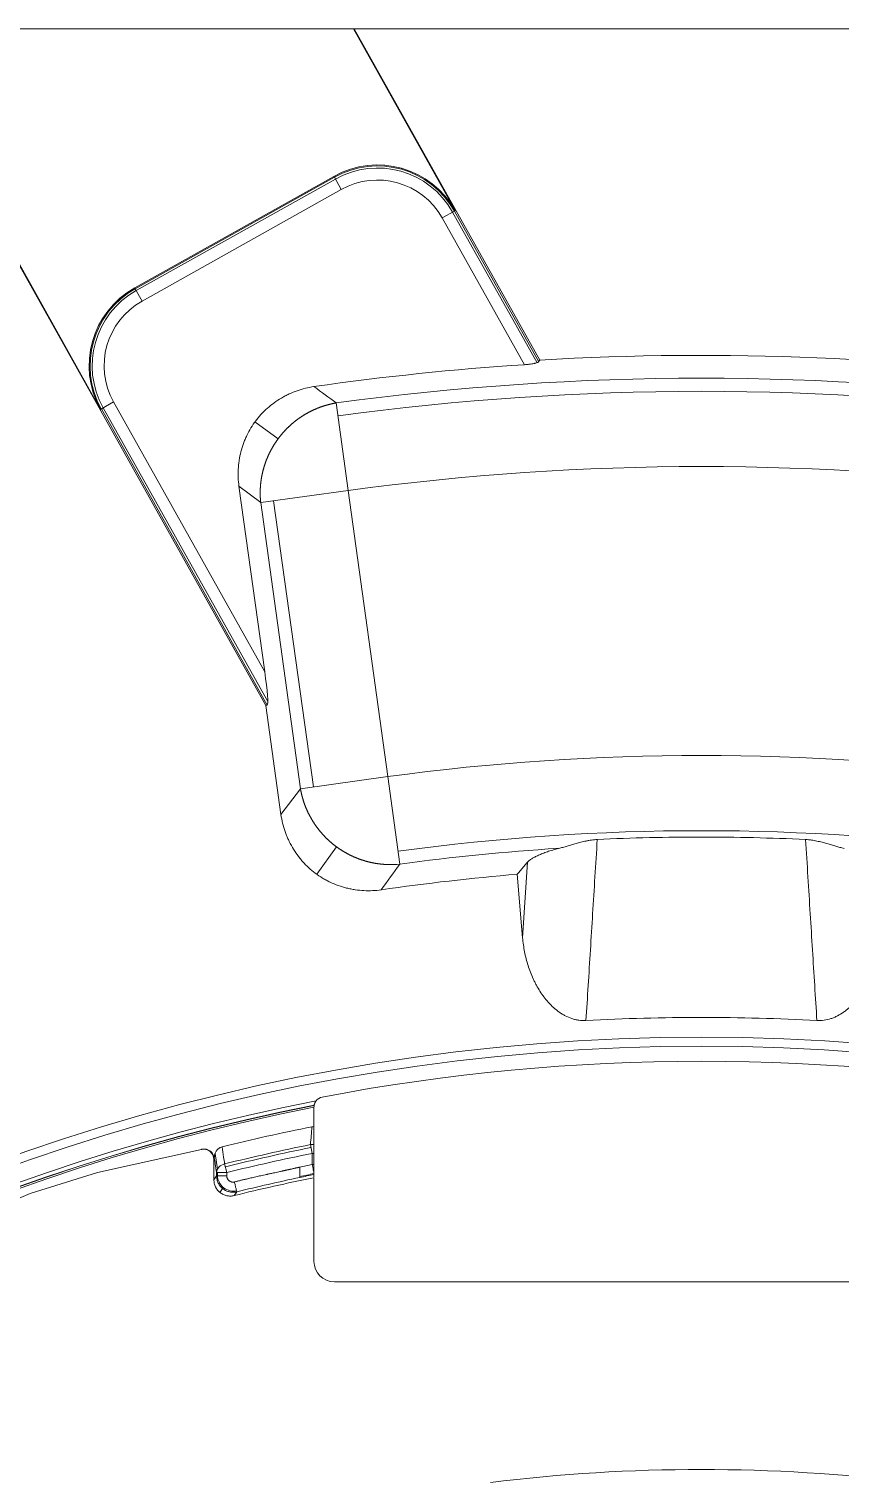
# Model space of a CAD drawing. Header units: millimetres. Extents: x 473 to 1051, y 289 to 609.
# Drawn here: x 600.4 to 640.2, y 538.2 to 609.2 of the extents above; entities that cross this region are included whole.
import ezdxf

# ---------------------------------------------------------------- set-up
doc = ezdxf.new("R2010")
doc.units = ezdxf.units.MM
doc.layers.add('core', color=7, linetype='Continuous', lineweight=20)

msp = doc.modelspace()

# ---------------------------------------------------------------- linework, layer by layer
at = {"layer": 'core', "lineweight": 18}
for p, q in [((612.054, 576.034), (593.462, 609.217)), ((616.356, 609.219), (593.491, 609.219)), ((593.491, 609.219), (603.944, 590.563)), ((616.386, 609.219), (616.356, 609.219)), ((621.346, 600.312), (616.356, 609.219)), ((616.386, 609.219), (703.347, 609.219)), ((616.386, 609.219), (625.487, 592.976)), ((605.622, 596.516), (615.393, 601.99)), ((612.002, 577.689), (610.736, 586.792)), ((612.054, 576.034), (612.125, 576.058)), ((612.054, 576.034), (612.797, 570.687)), ((624.65, 564.644), (624.889, 568.346)), ((624.65, 564.644), (624.391, 567.759)), ((614.417, 556.336), (614.417, 555.381)), ((614.417, 555.381), (614.417, 554.493)), ((608.891, 554.266), (603.789, 553.135)), ((608.891, 554.266), (608.914, 554.271)), ((614.417, 554.493), (614.417, 554.071)), ((614.417, 553.526), (614.417, 554.071)), ((609.507, 552.776), (609.505, 553.776)), ((609.528, 553.781), (609.528, 553.847)), ((614.417, 553.526), (614.417, 553.084)), ((603.789, 553.135), (600.501, 552.109)), ((614.417, 552.875), (614.417, 548.773)), ((600.501, 552.109), (591.41, 548.229)), ((615.417, 547.773), (651.427, 547.773))]:
    msp.add_line(p, q, dxfattribs=at)
at = {"layer": 'core', "lineweight": 13}
for p, q in [((618.717, 602.384), (618.704, 602.338)), ((615.416, 601.948), (605.645, 596.474)), ((605.695, 596.385), (615.466, 601.859)), ((615.393, 601.99), (615.416, 601.948)), ((615.416, 601.948), (615.753, 601.347)), ((615.753, 601.347), (605.982, 595.873)), ((620.703, 599.952), (621.304, 600.289)), ((625.356, 592.848), (621.215, 600.239)), ((621.304, 600.289), (621.346, 600.312)), ((625.445, 592.899), (621.304, 600.289)), ((624.736, 592.753), (620.703, 599.952)), ((605.645, 596.474), (605.622, 596.516)), ((605.982, 595.873), (605.645, 596.474)), ((603.596, 593.874), (603.55, 593.887)), ((603.944, 590.563), (603.986, 590.586)), ((603.986, 590.586), (604.587, 590.923)), ((603.986, 590.586), (612.125, 576.058)), ((604.075, 590.636), (612.148, 576.226)), ((604.587, 590.923), (612.002, 577.689)), ((616.095, 586.583), (615.511, 590.877)), ((611.519, 589.949), (612.657, 589.118)), ((611.803, 585.986), (610.736, 586.792)), ((611.803, 585.986), (616.095, 586.583)), ((613.754, 571.955), (611.803, 585.986)), ((612.438, 586.075), (614.389, 572.043)), ((616.095, 586.583), (618.046, 572.551)), ((618.046, 572.551), (613.754, 571.955)), ((618.628, 568.257), (618.046, 572.551)), ((612.797, 570.687), (613.754, 571.955)), ((614.551, 567.757), (615.524, 569.103)), ((609.681, 553.292), (609.564, 554.06)), ((614.242, 554.498), (614.327, 554.071)), ((614.327, 554.071), (614.327, 553.526)), ((614.327, 554.071), (614.417, 554.071)), ((609.505, 553.776), (609.528, 553.781)), ((610.139, 553.131), (610.034, 553.554)), ((614.417, 553.526), (614.328, 553.526)), ((609.638, 553.13), (610.139, 553.131)), ((609.638, 553.13), (609.638, 552.962)), ((610.139, 552.962), (609.638, 552.962)), ((609.678, 552.962), (609.678, 553.13)), ((610.139, 552.962), (610.139, 553.131)), ((609.797, 552.158), (609.93, 552.347))]:
    msp.add_line(p, q, dxfattribs=at)
at = {"layer": 'core', "lineweight": 18}
for centre, radius, start, end in [((617.53, 598.175), 4.374, 29.26055, 119.26055), ((607.759, 592.7), 4.374, 119.26055, 209.26055), ((633.422, 459.192), 134.019, 81.75723, 93.39458), ((633.422, 459.192), 133.843, 93.72086, 98.16521), ((633.422, 459.192), 110.392, 87.34748, 90), ((633.422, 459.192), 108.942, 94.75517, 98.29039), ((633.422, 459.219), 101.52, 86.80212, 93.19788), ((633.422, 459.219), 100.547, 306.63636, 233.36541), ((633.422, 459.219), 99.37, 79.2126, 100.7874), ((633.422, 459.219), 98.958, 101.0725, 224.85525), ((614.917, 556.342), 0.5, 100.78733, 143.36136), ((633.422, 459.219), 98.032, 101.23685, 103.87929), ((615.417, 548.773), 1, 180, 270)]:
    msp.add_arc(centre, radius, start, end, dxfattribs=at)
at = {"layer": 'core', "lineweight": 13}
for centre, radius, start, end in [((617.53, 598.175), 4.326, 29.26055, 119.26055), ((617.53, 598.175), 4.224, 29.26055, 119.26055), ((617.53, 598.175), 3.636, 29.26055, 119.26055), ((607.759, 592.7), 4.326, 119.26055, 209.26055), ((607.759, 592.7), 4.224, 119.26055, 209.26055), ((607.759, 592.7), 3.636, 119.26055, 209.26055), ((633.422, 459.192), 132.897, 82.25446, 97.74554), ((633.422, 459.192), 132.256, 82.25446, 97.74554), ((633.422, 459.192), 128.564, 82.25446, 97.74554), ((633.422, 459.192), 114.397, 82.27533, 97.72467), ((633.422, 459.192), 110.705, 82.27533, 97.72467), ((633.422, 459.192), 110.064, 93.66069, 97.72467), ((633.422, 459.219), 100.107, 306.80958, 233.19042), ((633.422, 459.219), 99.239, 100.9827, 225.04545), ((633.422, 459.219), 99.048, 101.05803, 224.91574), ((633.422, 459.219), 99.038, 101.0601, 224.90418), ((633.422, 459.219), 97.19, 101.38213, 103.9244), ((633.422, 459.219), 97.045, 101.38213, 103.9244), ((633.422, 459.219), 96.754, 101.38213, 103.9244)]:
    msp.add_arc(centre, radius, start, end, dxfattribs=at)
at = {"layer": 'core', "lineweight": 18}
for centre, major_axis, ratio, start_param, end_param in [((611.836, 577.985), (-0.288, 1.927), 0.062492, 3.152704, 4.548968), ((614.391, 554.793), (0.051, 0.586), 0.856907, 0.049397, 0.244091), ((609, 553.775), (0.502, 0.05), 0.996104, 6.184875, 7.9724), ((609.023, 553.78), (-0.493, -0.109), 0.99601, 2.924864, 4.712389), ((633.42, 459.221), (95.573, 0), 0.999945, 1.771194, 1.812974)]:
    msp.add_ellipse(centre, major_axis=major_axis, ratio=ratio, start_param=start_param, end_param=end_param, dxfattribs=at)
at = {"layer": 'core', "lineweight": 13}
for centre, major_axis, ratio, start_param, end_param in [((610.139, 553.131), (-0.497, -0.076), 0.865126, 4.791162, 6.108528), ((633.42, 459.315), (-0.587, 96.124), 0.999945, 0.193855, 0.200314), ((633.42, 459.32), (-0.584, 95.663), 0.999945, 0.19388, 0.201302)]:
    msp.add_ellipse(centre, major_axis=major_axis, ratio=ratio, start_param=start_param, end_param=end_param, dxfattribs=at)
at = {"layer": 'core', "lineweight": 18}
for points, degree, knots in [([(625.445, 592.899), (625.44, 592.891), (625.432, 592.884), (625.413, 592.872), (625.406, 592.868), (625.394, 592.862), (625.389, 592.861), (625.38, 592.857), (625.375, 592.855), (625.349, 592.845), (625.325, 592.838), (625.291, 592.829), (625.284, 592.827), (625.27, 592.823), (625.262, 592.822), (625.239, 592.816), (625.224, 592.813), (625.174, 592.803), (625.139, 592.797), (625.064, 592.786), (625.026, 592.78), (624.966, 592.773), (624.946, 592.771), (624.905, 592.767), (624.884, 592.764), (624.821, 592.759), (624.779, 592.755), (624.736, 592.753)], 3, [0, 0, 0, 0, 0.125, 0.125, 0.1875, 0.1875, 0.21875, 0.21875, 0.25, 0.25, 0.375, 0.375, 0.40625, 0.40625, 0.4375, 0.4375, 0.5, 0.5, 0.625, 0.625, 0.75, 0.75, 0.8125, 0.8125, 0.875, 0.875, 1, 1, 1, 1]), ([(614.413, 591.678), (614.271, 591.657), (614.132, 591.63), (613.858, 591.562), (613.589, 591.482), (613.327, 591.375), (613.134, 591.286), (613.071, 591.255), (612.944, 591.189), (612.882, 591.154), (612.698, 591.047), (612.462, 590.893), (612.242, 590.717), (612.03, 590.531), (611.928, 590.432), (611.782, 590.276), (611.735, 590.222), (611.644, 590.114), (611.6, 590.058), (611.473, 589.889), (611.316, 589.656), (611.183, 589.408), (611.091, 589.216), (611.063, 589.151), (611.008, 589.019), (610.982, 588.953), (610.91, 588.753), (610.869, 588.618), (610.799, 588.344), (610.771, 588.206), (610.738, 587.997), (610.729, 587.926), (610.718, 587.821), (610.714, 587.785), (610.708, 587.714), (610.706, 587.678), (610.695, 587.501), (610.692, 587.217), (610.717, 586.934), (610.736, 586.792)], 3, [0, 0, 0, 0, 0.0625, 0.0625, 0.125, 0.1875, 0.1875, 0.21875, 0.21875, 0.25, 0.25, 0.3125, 0.375, 0.375, 0.4375, 0.4375, 0.46875, 0.46875, 0.5, 0.5, 0.5625, 0.625, 0.625, 0.65625, 0.65625, 0.6875, 0.6875, 0.75, 0.75, 0.8125, 0.8125, 0.84375, 0.84375, 0.859375, 0.859375, 0.875, 0.875, 0.9375, 1, 1, 1, 1]), ([(617.714, 566.995), (617.571, 566.975), (617.429, 566.962), (617.145, 566.949), (616.862, 566.951), (616.579, 566.979), (616.367, 567.011), (616.297, 567.023), (616.156, 567.051), (616.086, 567.067), (615.878, 567.119), (615.606, 567.201), (615.344, 567.308), (615.151, 567.399), (615.087, 567.43), (614.993, 567.481), (614.961, 567.498), (614.899, 567.533), (614.868, 567.551), (614.714, 567.643), (614.477, 567.802), (614.151, 568.075), (613.953, 568.278), (613.835, 568.412), (613.811, 568.439), (613.765, 568.494), (613.742, 568.522), (613.675, 568.606), (613.632, 568.663), (613.507, 568.837), (613.352, 569.075), (613.221, 569.327), (613.131, 569.521), (613.102, 569.586), (613.049, 569.719), (613.023, 569.786), (612.952, 569.989), (612.871, 570.263), (612.817, 570.544), (612.797, 570.687)], 3, [0, 0, 0, 0, 0.0625, 0.0625, 0.125, 0.1875, 0.1875, 0.21875, 0.21875, 0.25, 0.25, 0.3125, 0.375, 0.375, 0.40625, 0.40625, 0.421875, 0.421875, 0.4375, 0.4375, 0.5, 0.5625, 0.625, 0.625, 0.640625, 0.640625, 0.65625, 0.65625, 0.6875, 0.6875, 0.75, 0.8125, 0.8125, 0.84375, 0.84375, 0.875, 0.875, 0.9375, 1, 1, 1, 1]), ([(626.429, 569.028), (626.322, 569.002), (626.223, 568.975), (626.035, 568.92), (625.947, 568.893), (625.78, 568.837), (625.702, 568.808), (625.555, 568.751), (625.486, 568.722), (625.358, 568.664), (625.299, 568.635), (625.191, 568.577), (625.142, 568.548), (625.053, 568.49), (624.974, 568.432), (624.914, 568.375), (624.889, 568.346)], 3, [0, 0, 0, 0, 0.125, 0.125, 0.25, 0.25, 0.375, 0.375, 0.5, 0.5, 0.625, 0.625, 0.75, 0.75, 0.875, 1, 1, 1, 1]), ([(628.313, 569.466), (628.217, 569.461), (628.124, 569.451), (627.987, 569.432), (627.942, 569.424), (627.875, 569.412), (627.853, 569.408), (627.808, 569.399), (627.786, 569.394), (627.677, 569.371), (627.594, 569.35), (627.431, 569.308), (627.353, 569.286), (627.199, 569.242), (627.124, 569.22), (626.977, 569.177), (626.905, 569.156), (626.764, 569.116), (626.695, 569.097), (626.56, 569.061), (626.494, 569.044), (626.429, 569.028)], 3, [0, 0, 0, 0, 0.125, 0.125, 0.1875, 0.1875, 0.21875, 0.21875, 0.25, 0.25, 0.375, 0.375, 0.5, 0.5, 0.625, 0.625, 0.75, 0.75, 0.875, 0.875, 1, 1, 1, 1]), ([(628.313, 569.466), (628.275, 568.854), (628.199, 567.64), (628.087, 565.834), (627.976, 564.057), (627.867, 562.309), (627.795, 561.154), (627.759, 560.581)], 3, [0, 0, 0, 0, 0.20665, 0.409975, 0.609975, 0.80665, 1, 1, 1, 1]), ([(639.085, 560.581), (639.05, 561.154), (638.978, 562.309), (638.869, 564.057), (638.758, 565.834), (638.645, 567.64), (638.569, 568.854), (638.531, 569.466)], 3, [0, 0, 0, 0, 0.19335, 0.390025, 0.590025, 0.79335, 1, 1, 1, 1]), ([(640.416, 569.028), (640.35, 569.044), (640.284, 569.061), (640.15, 569.097), (640.081, 569.116), (639.942, 569.155), (639.87, 569.176), (639.725, 569.219), (639.65, 569.24), (639.497, 569.284), (639.418, 569.306), (639.296, 569.338), (639.254, 569.349), (639.17, 569.369), (639.127, 569.379), (638.997, 569.407), (638.908, 569.424), (638.792, 569.441), (638.768, 569.444), (638.721, 569.45), (638.651, 569.458), (638.579, 569.463), (638.531, 569.466)], 3, [0, 0, 0, 0, 0.125, 0.125, 0.25, 0.25, 0.375, 0.375, 0.5, 0.5, 0.625, 0.625, 0.6875, 0.6875, 0.75, 0.75, 0.875, 0.875, 0.90625, 0.90625, 0.9375, 1, 1, 1, 1]), ([(624.65, 564.644), (624.67, 564.411), (624.703, 564.181), (624.792, 563.728), (624.849, 563.505), (624.953, 563.175), (624.991, 563.065), (625.074, 562.849), (625.119, 562.742), (625.18, 562.609), (625.192, 562.582), (625.218, 562.529), (625.256, 562.45), (625.296, 562.373), (625.38, 562.219), (625.438, 562.119), (625.563, 561.923), (625.63, 561.828), (625.735, 561.689), (625.771, 561.643), (625.827, 561.576), (625.846, 561.553), (625.884, 561.509), (625.904, 561.487), (626.002, 561.378), (626.085, 561.296), (626.258, 561.14), (626.349, 561.067), (626.492, 560.966), (626.54, 560.934), (626.616, 560.888), (626.641, 560.873), (626.692, 560.844), (626.718, 560.83), (626.848, 560.763), (626.955, 560.717), (627.121, 560.662), (627.177, 560.645), (627.263, 560.625), (627.292, 560.619), (627.35, 560.607), (627.379, 560.603), (627.524, 560.582), (627.641, 560.576), (627.759, 560.581)], 3, [0, 0, 0, 0, 0.125, 0.125, 0.25, 0.25, 0.3125, 0.3125, 0.375, 0.375, 0.390625, 0.390625, 0.40625, 0.4375, 0.4375, 0.5, 0.5, 0.5625, 0.5625, 0.59375, 0.59375, 0.609375, 0.609375, 0.625, 0.625, 0.6875, 0.6875, 0.75, 0.75, 0.78125, 0.78125, 0.796875, 0.796875, 0.8125, 0.8125, 0.875, 0.875, 0.90625, 0.90625, 0.921875, 0.921875, 0.9375, 0.9375, 1, 1, 1, 1]), ([(639.085, 560.581), (639.203, 560.576), (639.32, 560.582), (639.549, 560.614), (639.662, 560.641), (639.802, 560.688), (639.83, 560.697), (639.885, 560.718), (639.966, 560.751), (640.045, 560.788), (640.201, 560.869), (640.3, 560.93), (640.42, 561.014), (640.444, 561.031), (640.491, 561.067), (640.56, 561.121), (640.627, 561.177), (640.757, 561.294), (640.839, 561.376), (640.995, 561.547), (641.069, 561.637), (641.158, 561.753), (641.175, 561.776), (641.21, 561.824), (641.227, 561.847), (641.277, 561.919), (641.309, 561.968), (641.404, 562.115), (641.462, 562.215), (641.573, 562.418), (641.624, 562.522), (641.769, 562.837), (641.852, 563.053), (641.941, 563.331), (641.958, 563.387), (641.99, 563.5), (642.005, 563.556), (642.048, 563.725), (642.074, 563.839), (642.141, 564.181), (642.174, 564.411), (642.194, 564.644)], 3, [0, 0, 0, 0, 0.0625, 0.0625, 0.125, 0.125, 0.140625, 0.140625, 0.15625, 0.1875, 0.1875, 0.25, 0.25, 0.265625, 0.265625, 0.28125, 0.3125, 0.3125, 0.375, 0.375, 0.4375, 0.4375, 0.453125, 0.453125, 0.46875, 0.46875, 0.5, 0.5, 0.5625, 0.5625, 0.625, 0.625, 0.75, 0.75, 0.78125, 0.78125, 0.8125, 0.8125, 0.875, 0.875, 1, 1, 1, 1]), ([(614.423, 556.418), (614.423, 556.419), (614.423, 556.421), (614.424, 556.427), (614.425, 556.429), (614.426, 556.435), (614.427, 556.441), (614.428, 556.448), (614.43, 556.457), (614.431, 556.461), (614.435, 556.475), (614.438, 556.485), (614.443, 556.502), (614.445, 556.508), (614.45, 556.519), (614.454, 556.531), (614.459, 556.544), (614.465, 556.556), (614.468, 556.562), (614.477, 556.581), (614.484, 556.593), (614.499, 556.617), (614.507, 556.629), (614.516, 556.641)], 3, [0, 0, 0, 0, 0.125, 0.125, 0.1875, 0.1875, 0.25, 0.3125, 0.3125, 0.375, 0.375, 0.5, 0.5, 0.5625, 0.5625, 0.625, 0.6875, 0.6875, 0.75, 0.75, 0.875, 0.875, 1, 1, 1, 1]), ([(609.528, 553.847), (609.528, 553.877), (609.53, 553.907), (609.538, 553.965), (609.544, 553.994), (609.556, 554.037), (609.561, 554.051), (609.571, 554.079), (609.576, 554.093), (609.595, 554.134), (609.609, 554.159), (609.633, 554.196), (609.642, 554.208), (609.66, 554.232), (609.67, 554.243), (609.7, 554.276), (609.722, 554.296), (609.758, 554.322), (609.77, 554.33), (609.795, 554.346), (609.808, 554.353), (609.849, 554.372), (609.877, 554.382), (609.906, 554.39)], 3, [0, 0, 0, 0, 0.125, 0.125, 0.25, 0.25, 0.3125, 0.3125, 0.375, 0.375, 0.5, 0.5, 0.5625, 0.5625, 0.625, 0.625, 0.75, 0.75, 0.8125, 0.8125, 0.875, 0.875, 1, 1, 1, 1]), ([(610.511, 552.671), (611.161, 552.831), (612.071, 553.031), (612.131, 553.044), (612.852, 553.202), (613.077, 553.251), (613.243, 553.288), (613.571, 553.361), (613.634, 553.374)], 2, [0, 0, 0, 0.5, 0.5, 0.75, 0.75, 0.875, 0.875, 1, 1, 1]), ([(613.72, 553.397), (613.718, 553.397), (613.714, 553.396), (613.706, 553.394), (613.698, 553.392), (613.688, 553.389), (613.676, 553.386), (613.664, 553.382), (613.653, 553.379), (613.643, 553.376), (613.637, 553.375), (613.634, 553.374)], 3, [0, 0, 0, 0, 0.07271, 0.159037, 0.259013, 0.372662, 0.499997, 0.656763, 0.792325, 0.906718, 1, 1, 1, 1]), ([(610.5, 551.999), (610.441, 551.985), (610.381, 551.977), (610.291, 551.975), (610.261, 551.976), (610.2, 551.982), (610.17, 551.987), (610.081, 552.006), (610.024, 552.025), (609.913, 552.076), (609.862, 552.108), (609.79, 552.163), (609.768, 552.183), (609.724, 552.226), (609.683, 552.271), (609.648, 552.32), (609.624, 552.358), (609.616, 552.371), (609.601, 552.398), (609.594, 552.411), (609.561, 552.48), (609.541, 552.537), (609.524, 552.61), (609.521, 552.625), (609.516, 552.655), (609.514, 552.67), (609.508, 552.715), (609.507, 552.746), (609.507, 552.776)], 3, [0, 0, 0, 0, 0.125, 0.125, 0.1875, 0.1875, 0.25, 0.25, 0.375, 0.375, 0.5, 0.5, 0.5625, 0.5625, 0.625, 0.6875, 0.6875, 0.71875, 0.71875, 0.75, 0.75, 0.875, 0.875, 0.90625, 0.90625, 0.9375, 0.9375, 1, 1, 1, 1])]:
    msp.add_open_spline(points, degree=degree, knots=knots, dxfattribs=at)
for points in [[(625.445, 592.899), (625.459, 592.925), (625.473, 592.95), (625.487, 592.976)], [(628.313, 569.466), (630.015, 569.545), (631.718, 569.584), (633.422, 569.584)], [(624.391, 567.759), (624.446, 567.824), (624.557, 567.955), (624.723, 568.151), (624.834, 568.281), (624.889, 568.346)], [(614.417, 556.342), (614.417, 556.367), (614.419, 556.392), (614.423, 556.418)], [(614.417, 556.336), (614.417, 556.338), (614.417, 556.34), (614.417, 556.342)], [(614.417, 553.083), (614.417, 553.069), (614.417, 553.047), (614.417, 553.035), (614.417, 553.032)], [(614.417, 553.032), (614.417, 552.99), (614.417, 552.948), (614.417, 552.906)], [(623.073, 537.932), (629.938, 538.775), (636.906, 538.775), (643.772, 537.932)]]:
    msp.add_open_spline(points, degree=3, dxfattribs=at)
at = {"layer": 'core', "lineweight": 13}
for points in [[(614.413, 591.678), (614.781, 591.412), (615.147, 591.145), (615.511, 590.877)], [(618.628, 568.257), (618.319, 567.838), (618.015, 567.417), (617.714, 566.996)], [(618.046, 568.235), (618.24, 568.229), (618.434, 568.237), (618.628, 568.257)], [(609.507, 552.776), (609.55, 552.838), (609.594, 552.9), (609.638, 552.962)], [(613.721, 552.888), (612.687, 552.671), (611.657, 552.436), (610.631, 552.184)], [(613.721, 552.888), (613.953, 552.937), (614.185, 552.985), (614.417, 553.032)], [(610.63, 552.184), (610.587, 552.122), (610.544, 552.061), (610.5, 551.999)]]:
    msp.add_open_spline(points, degree=3, dxfattribs=at)
for points, knots in [([(615.511, 590.877), (615.5, 590.875), (615.477, 590.871), (615.444, 590.865), (615.41, 590.859), (615.377, 590.852), (615.344, 590.845), (615.31, 590.838), (615.277, 590.831), (615.244, 590.823), (615.211, 590.816), (615.178, 590.807), (615.145, 590.799), (615.112, 590.791), (615.079, 590.782), (615.046, 590.773), (615.013, 590.763), (614.981, 590.754), (614.948, 590.744), (614.916, 590.734), (614.883, 590.724), (614.851, 590.713), (614.819, 590.702), (614.787, 590.691), (614.755, 590.68), (614.723, 590.668), (614.691, 590.657), (614.659, 590.644), (614.628, 590.632), (614.596, 590.62), (614.565, 590.607), (614.534, 590.594), (614.502, 590.581), (614.471, 590.567), (614.44, 590.554), (614.409, 590.54), (614.379, 590.526), (614.348, 590.511), (614.318, 590.497), (614.287, 590.482), (614.257, 590.467), (614.227, 590.451), (614.197, 590.436), (614.167, 590.42), (614.137, 590.404), (614.107, 590.388), (614.078, 590.372), (614.048, 590.355), (614.019, 590.338), (613.99, 590.321), (613.961, 590.304), (613.932, 590.286), (613.903, 590.269), (613.875, 590.251), (613.846, 590.233), (613.818, 590.214), (613.79, 590.196), (613.762, 590.177), (613.734, 590.158), (613.706, 590.139), (613.678, 590.12), (613.651, 590.1), (613.624, 590.08), (613.597, 590.06), (613.57, 590.04), (613.543, 590.02), (613.516, 589.999), (613.49, 589.978), (613.463, 589.957), (613.437, 589.936), (613.411, 589.915), (613.385, 589.893), (613.359, 589.872), (613.334, 589.85), (613.309, 589.827), (613.283, 589.805), (613.258, 589.783), (613.233, 589.76), (613.209, 589.737), (613.184, 589.714), (613.16, 589.691), (613.136, 589.668), (613.112, 589.644), (613.088, 589.62), (613.064, 589.596), (613.041, 589.572), (613.018, 589.548), (612.994, 589.523), (612.972, 589.499), (612.949, 589.474), (612.926, 589.449), (612.904, 589.424), (612.882, 589.399), (612.86, 589.373), (612.838, 589.348), (612.817, 589.322), (612.795, 589.296), (612.774, 589.27), (612.753, 589.244), (612.732, 589.217), (612.712, 589.191), (612.691, 589.164), (612.671, 589.137), (612.651, 589.11), (612.631, 589.083), (612.611, 589.056), (612.592, 589.028), (612.573, 589), (612.554, 588.973), (612.535, 588.945), (612.517, 588.917), (612.498, 588.889), (612.48, 588.86), (612.462, 588.832), (612.444, 588.803), (612.427, 588.775), (612.41, 588.746), (612.392, 588.717), (612.376, 588.688), (612.359, 588.659), (612.342, 588.629), (612.326, 588.6), (612.31, 588.57), (612.294, 588.541), (612.279, 588.511), (612.263, 588.481), (612.248, 588.451), (612.233, 588.421), (612.219, 588.39), (612.204, 588.36), (612.19, 588.329), (612.176, 588.299), (612.162, 588.268), (612.149, 588.237), (612.135, 588.206), (612.122, 588.175), (612.11, 588.144), (612.097, 588.113), (612.085, 588.082), (612.072, 588.05), (612.06, 588.019), (612.049, 587.987), (612.037, 587.955), (612.026, 587.923), (612.015, 587.892), (612.004, 587.86), (611.994, 587.828), (611.984, 587.795), (611.974, 587.763), (611.964, 587.731), (611.954, 587.699), (611.945, 587.666), (611.936, 587.634), (611.927, 587.601), (611.919, 587.568), (611.91, 587.536), (611.902, 587.503), (611.895, 587.47), (611.887, 587.437), (611.88, 587.404), (611.873, 587.371), (611.866, 587.338), (611.859, 587.305), (611.853, 587.271), (611.847, 587.238), (611.841, 587.205), (611.835, 587.171), (611.83, 587.138), (611.825, 587.104), (611.82, 587.071), (611.816, 587.037), (611.811, 587.004), (611.807, 586.97), (611.804, 586.936), (611.8, 586.903), (611.797, 586.869), (611.794, 586.835), (611.791, 586.801), (611.788, 586.768), (611.786, 586.734), (611.784, 586.7), (611.783, 586.666), (611.781, 586.632), (611.78, 586.598), (611.779, 586.564), (611.778, 586.53), (611.778, 586.496), (611.778, 586.462), (611.778, 586.428), (611.778, 586.394), (611.779, 586.36), (611.78, 586.326), (611.781, 586.292), (611.782, 586.258), (611.784, 586.224), (611.786, 586.19), (611.788, 586.156), (611.791, 586.122), (611.793, 586.088), (611.796, 586.054), (611.8, 586.02), (611.802, 585.998), (611.803, 585.986)], [0, 0, 0, 0, 0.005095, 0.010187, 0.015276, 0.020363, 0.025447, 0.030529, 0.035608, 0.040684, 0.045758, 0.05083, 0.055899, 0.060965, 0.066029, 0.071091, 0.07615, 0.081207, 0.086261, 0.091313, 0.096363, 0.10141, 0.106455, 0.111498, 0.116539, 0.121577, 0.126613, 0.131647, 0.136679, 0.141709, 0.146736, 0.151762, 0.156785, 0.161807, 0.166826, 0.171844, 0.176859, 0.181873, 0.186884, 0.191894, 0.196902, 0.201908, 0.206912, 0.211915, 0.216915, 0.221914, 0.226912, 0.231907, 0.236901, 0.241894, 0.246885, 0.251874, 0.256862, 0.261848, 0.266833, 0.271816, 0.276798, 0.281778, 0.286757, 0.291735, 0.296712, 0.301687, 0.306661, 0.311634, 0.316605, 0.321576, 0.326545, 0.331513, 0.33648, 0.341446, 0.346412, 0.351376, 0.356339, 0.361301, 0.366262, 0.371223, 0.376183, 0.381142, 0.3861, 0.391057, 0.396014, 0.40097, 0.405926, 0.41088, 0.415835, 0.420788, 0.425742, 0.430694, 0.435647, 0.440598, 0.44555, 0.450501, 0.455452, 0.460402, 0.465353, 0.470303, 0.475253, 0.480202, 0.485152, 0.490101, 0.495051, 0.5, 0.50495, 0.509899, 0.514849, 0.519798, 0.524748, 0.529698, 0.534648, 0.539598, 0.544549, 0.549499, 0.55445, 0.559402, 0.564354, 0.569306, 0.574259, 0.579212, 0.584166, 0.58912, 0.594075, 0.59903, 0.603986, 0.608943, 0.613901, 0.618859, 0.623818, 0.628777, 0.633738, 0.638699, 0.643662, 0.648625, 0.653589, 0.658554, 0.66352, 0.668487, 0.673455, 0.678425, 0.683395, 0.688367, 0.693339, 0.698313, 0.703289, 0.708265, 0.713243, 0.718222, 0.723203, 0.728184, 0.733168, 0.738152, 0.743139, 0.748126, 0.753116, 0.758106, 0.763099, 0.768093, 0.773088, 0.778086, 0.783085, 0.788086, 0.793088, 0.798092, 0.803098, 0.808106, 0.813116, 0.818128, 0.823141, 0.828157, 0.833174, 0.838194, 0.843215, 0.848238, 0.853264, 0.858292, 0.863321, 0.868353, 0.873387, 0.878423, 0.883462, 0.888502, 0.893545, 0.89859, 0.903637, 0.908687, 0.913739, 0.918794, 0.92385, 0.928909, 0.933971, 0.939035, 0.944101, 0.94917, 0.954242, 0.959316, 0.964392, 0.969471, 0.974553, 0.979637, 0.984724, 0.989813, 0.994905, 1, 1, 1, 1]), ([(613.754, 571.955), (613.756, 571.943), (613.76, 571.921), (613.766, 571.887), (613.772, 571.854), (613.779, 571.82), (613.786, 571.787), (613.793, 571.754), (613.8, 571.72), (613.808, 571.687), (613.816, 571.654), (613.824, 571.621), (613.832, 571.588), (613.841, 571.555), (613.85, 571.522), (613.859, 571.489), (613.868, 571.457), (613.878, 571.424), (613.888, 571.392), (613.898, 571.359), (613.909, 571.327), (613.919, 571.295), (613.93, 571.263), (613.941, 571.23), (613.953, 571.199), (613.964, 571.167), (613.976, 571.135), (613.988, 571.103), (614.001, 571.072), (614.013, 571.04), (614.026, 571.009), (614.039, 570.978), (614.052, 570.947), (614.066, 570.916), (614.08, 570.885), (614.094, 570.854), (614.108, 570.824), (614.122, 570.793), (614.137, 570.763), (614.152, 570.732), (614.167, 570.702), (614.182, 570.672), (614.198, 570.642), (614.213, 570.613), (614.229, 570.583), (614.246, 570.553), (614.262, 570.524), (614.279, 570.495), (614.295, 570.466), (614.312, 570.437), (614.33, 570.408), (614.347, 570.379), (614.365, 570.351), (614.383, 570.322), (614.401, 570.294), (614.419, 570.266), (614.438, 570.238), (614.456, 570.21), (614.475, 570.182), (614.495, 570.155), (614.514, 570.127), (614.533, 570.1), (614.553, 570.073), (614.573, 570.046), (614.593, 570.019), (614.613, 569.993), (614.634, 569.966), (614.655, 569.94), (614.675, 569.914), (614.697, 569.888), (614.718, 569.862), (614.739, 569.836), (614.761, 569.811), (614.783, 569.786), (614.805, 569.761), (614.827, 569.736), (614.849, 569.711), (614.872, 569.686), (614.894, 569.662), (614.917, 569.637), (614.94, 569.613), (614.963, 569.589), (614.987, 569.566), (615.01, 569.542), (615.034, 569.519), (615.058, 569.495), (615.082, 569.472), (615.106, 569.45), (615.131, 569.427), (615.155, 569.404), (615.18, 569.382), (615.205, 569.36), (615.23, 569.338), (615.255, 569.316), (615.28, 569.295), (615.306, 569.273), (615.332, 569.252), (615.357, 569.231), (615.383, 569.211), (615.409, 569.19), (615.436, 569.17), (615.462, 569.149), (615.489, 569.129), (615.515, 569.11), (615.542, 569.09), (615.569, 569.071), (615.596, 569.051), (615.623, 569.033), (615.651, 569.014), (615.678, 568.995), (615.706, 568.977), (615.734, 568.959), (615.762, 568.941), (615.79, 568.923), (615.818, 568.905), (615.846, 568.888), (615.874, 568.871), (615.903, 568.854), (615.932, 568.837), (615.96, 568.821), (615.989, 568.804), (616.018, 568.788), (616.047, 568.773), (616.077, 568.757), (616.106, 568.741), (616.135, 568.726), (616.165, 568.711), (616.195, 568.696), (616.224, 568.682), (616.254, 568.668), (616.284, 568.654), (616.314, 568.64), (616.345, 568.626), (616.375, 568.613), (616.405, 568.599), (616.436, 568.586), (616.466, 568.574), (616.497, 568.561), (616.528, 568.549), (616.559, 568.537), (616.589, 568.525), (616.62, 568.513), (616.652, 568.502), (616.683, 568.49), (616.714, 568.48), (616.745, 568.469), (616.777, 568.458), (616.808, 568.448), (616.84, 568.438), (616.871, 568.428), (616.903, 568.419), (616.935, 568.409), (616.967, 568.4), (616.999, 568.391), (617.031, 568.383), (617.063, 568.374), (617.095, 568.366), (617.127, 568.358), (617.159, 568.351), (617.192, 568.343), (617.224, 568.336), (617.256, 568.329), (617.289, 568.322), (617.321, 568.316), (617.354, 568.31), (617.386, 568.304), (617.419, 568.298), (617.452, 568.292), (617.485, 568.287), (617.517, 568.282), (617.55, 568.277), (617.583, 568.273), (617.616, 568.269), (617.649, 568.265), (617.682, 568.261), (617.715, 568.257), (617.748, 568.254), (617.781, 568.251), (617.814, 568.248), (617.847, 568.245), (617.88, 568.243), (617.913, 568.241), (617.946, 568.239), (617.979, 568.238), (618.012, 568.236), (618.035, 568.236), (618.046, 568.235)], [0, 0, 0, 0, 0.005614, 0.011225, 0.016832, 0.022436, 0.028036, 0.033633, 0.039225, 0.044815, 0.050401, 0.055983, 0.061562, 0.067137, 0.072709, 0.078278, 0.083843, 0.089405, 0.094964, 0.100519, 0.106071, 0.11162, 0.117165, 0.122707, 0.128247, 0.133782, 0.139315, 0.144845, 0.150371, 0.155895, 0.161415, 0.166933, 0.172447, 0.177958, 0.183467, 0.188973, 0.194475, 0.199975, 0.205472, 0.210966, 0.216458, 0.221946, 0.227432, 0.232916, 0.238396, 0.243874, 0.24935, 0.254823, 0.260293, 0.265761, 0.271226, 0.276689, 0.282149, 0.287607, 0.293063, 0.298516, 0.303967, 0.309416, 0.314862, 0.320307, 0.325749, 0.331189, 0.336627, 0.342062, 0.347496, 0.352928, 0.358358, 0.363785, 0.369211, 0.374635, 0.380057, 0.385478, 0.390896, 0.396313, 0.401728, 0.407141, 0.412553, 0.417963, 0.423372, 0.428778, 0.434184, 0.439588, 0.44499, 0.450391, 0.455791, 0.461189, 0.466586, 0.471982, 0.477376, 0.48277, 0.488162, 0.493552, 0.498942, 0.504331, 0.509719, 0.515105, 0.520491, 0.525876, 0.53126, 0.536643, 0.542025, 0.547406, 0.552787, 0.558166, 0.563545, 0.568924, 0.574302, 0.579679, 0.585056, 0.590432, 0.595808, 0.601183, 0.606558, 0.611932, 0.617306, 0.62268, 0.628053, 0.633426, 0.638799, 0.644172, 0.649545, 0.654917, 0.66029, 0.665662, 0.671034, 0.676407, 0.681779, 0.687152, 0.692525, 0.697897, 0.70327, 0.708644, 0.714017, 0.719391, 0.724765, 0.730139, 0.735514, 0.74089, 0.746265, 0.751642, 0.757018, 0.762396, 0.767773, 0.773152, 0.778531, 0.783911, 0.789291, 0.794672, 0.800054, 0.805437, 0.810821, 0.816205, 0.821591, 0.826977, 0.832364, 0.837753, 0.843142, 0.848532, 0.853924, 0.859316, 0.86471, 0.870105, 0.875501, 0.880898, 0.886296, 0.891696, 0.897097, 0.902499, 0.907903, 0.913308, 0.918715, 0.924123, 0.929532, 0.934943, 0.940355, 0.945769, 0.951185, 0.956602, 0.962021, 0.967441, 0.972863, 0.978287, 0.983713, 0.98914, 0.994569, 1, 1, 1, 1]), ([(614.242, 554.498), (614.254, 554.644), (614.28, 554.935), (614.306, 555.226), (614.319, 555.372)], [0, 0, 0, 0, 0.498952, 1, 1, 1, 1]), ([(609.906, 554.39), (609.932, 554.223), (609.957, 554.057), (610, 553.778), (610.017, 553.666), (610.034, 553.554)], [0, 0, 0, 0, 0.596637, 0.596637, 1, 1, 1, 1]), ([(614.417, 554.493), (614.414, 554.494), (614.406, 554.495), (614.394, 554.497), (614.381, 554.499), (614.368, 554.5), (614.353, 554.501), (614.337, 554.502), (614.319, 554.503), (614.301, 554.503), (614.282, 554.502), (614.262, 554.5), (614.248, 554.499), (614.242, 554.498)], [0, 0, 0, 0, 0.061577, 0.129017, 0.202322, 0.281494, 0.366534, 0.457443, 0.55422, 0.656867, 0.76538, 0.879759, 1, 1, 1, 1]), ([(609.638, 553.13), (609.616, 553.271), (609.595, 553.411), (609.558, 553.65), (609.543, 553.749), (609.528, 553.847)], [0, 0, 0, 0, 0.586492, 0.586492, 1, 1, 1, 1]), ([(613.72, 553.397), (613.72, 553.393), (613.72, 553.383), (613.72, 553.369), (613.72, 553.355), (613.72, 553.341), (613.719, 553.327), (613.719, 553.313), (613.719, 553.299), (613.719, 553.285), (613.719, 553.272), (613.719, 553.258), (613.719, 553.245), (613.719, 553.232), (613.719, 553.219), (613.719, 553.207), (613.719, 553.194), (613.72, 553.182), (613.72, 553.169), (613.72, 553.157), (613.72, 553.146), (613.72, 553.134), (613.72, 553.123), (613.72, 553.112), (613.72, 553.101), (613.72, 553.09), (613.721, 553.08), (613.721, 553.07), (613.721, 553.06), (613.721, 553.05), (613.721, 553.041), (613.721, 553.031), (613.721, 553.023), (613.721, 553.014), (613.721, 553.006), (613.722, 552.998), (613.722, 552.99), (613.722, 552.982), (613.722, 552.975), (613.722, 552.968), (613.722, 552.961), (613.722, 552.955), (613.722, 552.949), (613.722, 552.943), (613.722, 552.937), (613.722, 552.932), (613.722, 552.927), (613.722, 552.922), (613.722, 552.918), (613.722, 552.914), (613.722, 552.91), (613.722, 552.907), (613.722, 552.903), (613.721, 552.9), (613.721, 552.898), (613.721, 552.895), (613.721, 552.893), (613.721, 552.891), (613.721, 552.89), (613.721, 552.889), (613.721, 552.888)], [0, 0, 0, 0, 0.01916, 0.038249, 0.057268, 0.076217, 0.095096, 0.113905, 0.132645, 0.151315, 0.169915, 0.188447, 0.206909, 0.225303, 0.243627, 0.261883, 0.280071, 0.298191, 0.316242, 0.334225, 0.352141, 0.369989, 0.38777, 0.405483, 0.42313, 0.440709, 0.458222, 0.475668, 0.493048, 0.510362, 0.52761, 0.544792, 0.561908, 0.578959, 0.595945, 0.612866, 0.629721, 0.646513, 0.663239, 0.679902, 0.696501, 0.713035, 0.729507, 0.745914, 0.762259, 0.778541, 0.79476, 0.810916, 0.82701, 0.843042, 0.859012, 0.874921, 0.890768, 0.906554, 0.922279, 0.937944, 0.953548, 0.969092, 0.984576, 1, 1, 1, 1]), ([(614.417, 553.083), (614.413, 553.103), (614.408, 553.129), (614.396, 553.191), (614.388, 553.226), (614.373, 553.304), (614.364, 553.346), (614.346, 553.434), (614.337, 553.48), (614.328, 553.525)], [0, 0, 0, 0, 0.25, 0.25, 0.5, 0.5, 0.75, 0.75, 1, 1, 1, 1]), ([(610.631, 552.184), (610.601, 552.177), (610.571, 552.172), (610.512, 552.164), (610.452, 552.16), (610.392, 552.163), (610.346, 552.168), (610.331, 552.17), (610.302, 552.175), (610.287, 552.177), (610.213, 552.194), (610.156, 552.213), (610.088, 552.245), (610.074, 552.252), (610.047, 552.266), (610.034, 552.274), (609.996, 552.298), (609.971, 552.315), (609.899, 552.371), (609.856, 552.414), (609.809, 552.472), (609.8, 552.484), (609.782, 552.508), (609.773, 552.521), (609.749, 552.559), (609.719, 552.612), (609.696, 552.667), (609.68, 552.709), (609.676, 552.724), (609.667, 552.753), (609.663, 552.767), (609.646, 552.841), (609.638, 552.901), (609.638, 552.962)], [0, 0, 0, 0, 0.0625, 0.0625, 0.125, 0.1875, 0.1875, 0.21875, 0.21875, 0.25, 0.25, 0.375, 0.375, 0.40625, 0.40625, 0.4375, 0.4375, 0.5, 0.5, 0.625, 0.625, 0.65625, 0.65625, 0.6875, 0.6875, 0.75, 0.8125, 0.8125, 0.84375, 0.84375, 0.875, 0.875, 1, 1, 1, 1]), ([(610.62, 552.229), (610.517, 552.211), (610.411, 552.212), (610.192, 552.259), (610.079, 552.312), (609.889, 552.461), (609.812, 552.557), (609.714, 552.76), (609.687, 552.859), (609.68, 552.962)], [0, 0, 0, 0, 0.232113, 0.232113, 0.502002, 0.502002, 0.77189, 0.77189, 1, 1, 1, 1]), ([(610.139, 552.962), (610.139, 552.939), (610.142, 552.917), (610.149, 552.883), (610.152, 552.872), (610.16, 552.851), (610.169, 552.83), (610.18, 552.81), (610.192, 552.791), (610.199, 552.782), (610.22, 552.755), (610.236, 552.739), (610.263, 552.718), (610.272, 552.711), (610.292, 552.7), (610.302, 552.694), (610.333, 552.68), (610.354, 552.673), (610.387, 552.666), (610.399, 552.664), (610.421, 552.662), (610.433, 552.661), (610.467, 552.662), (610.489, 552.665), (610.511, 552.67)], [0, 0, 0, 0, 0.125, 0.125, 0.1875, 0.1875, 0.25, 0.3125, 0.3125, 0.375, 0.375, 0.5, 0.5, 0.5625, 0.5625, 0.625, 0.625, 0.75, 0.75, 0.8125, 0.8125, 0.875, 0.875, 1, 1, 1, 1]), ([(610.511, 552.671), (610.525, 552.616), (610.539, 552.558), (610.567, 552.444), (610.594, 552.334), (610.612, 552.258), (610.625, 552.205), (610.629, 552.19), (610.63, 552.185)], [0, 0, 0, 0, 0.25, 0.25, 0.5, 0.75, 0.75, 1, 1, 1, 1])]:
    msp.add_open_spline(points, degree=3, knots=knots, dxfattribs=at)

doc.saveas('drawing.dxf')
